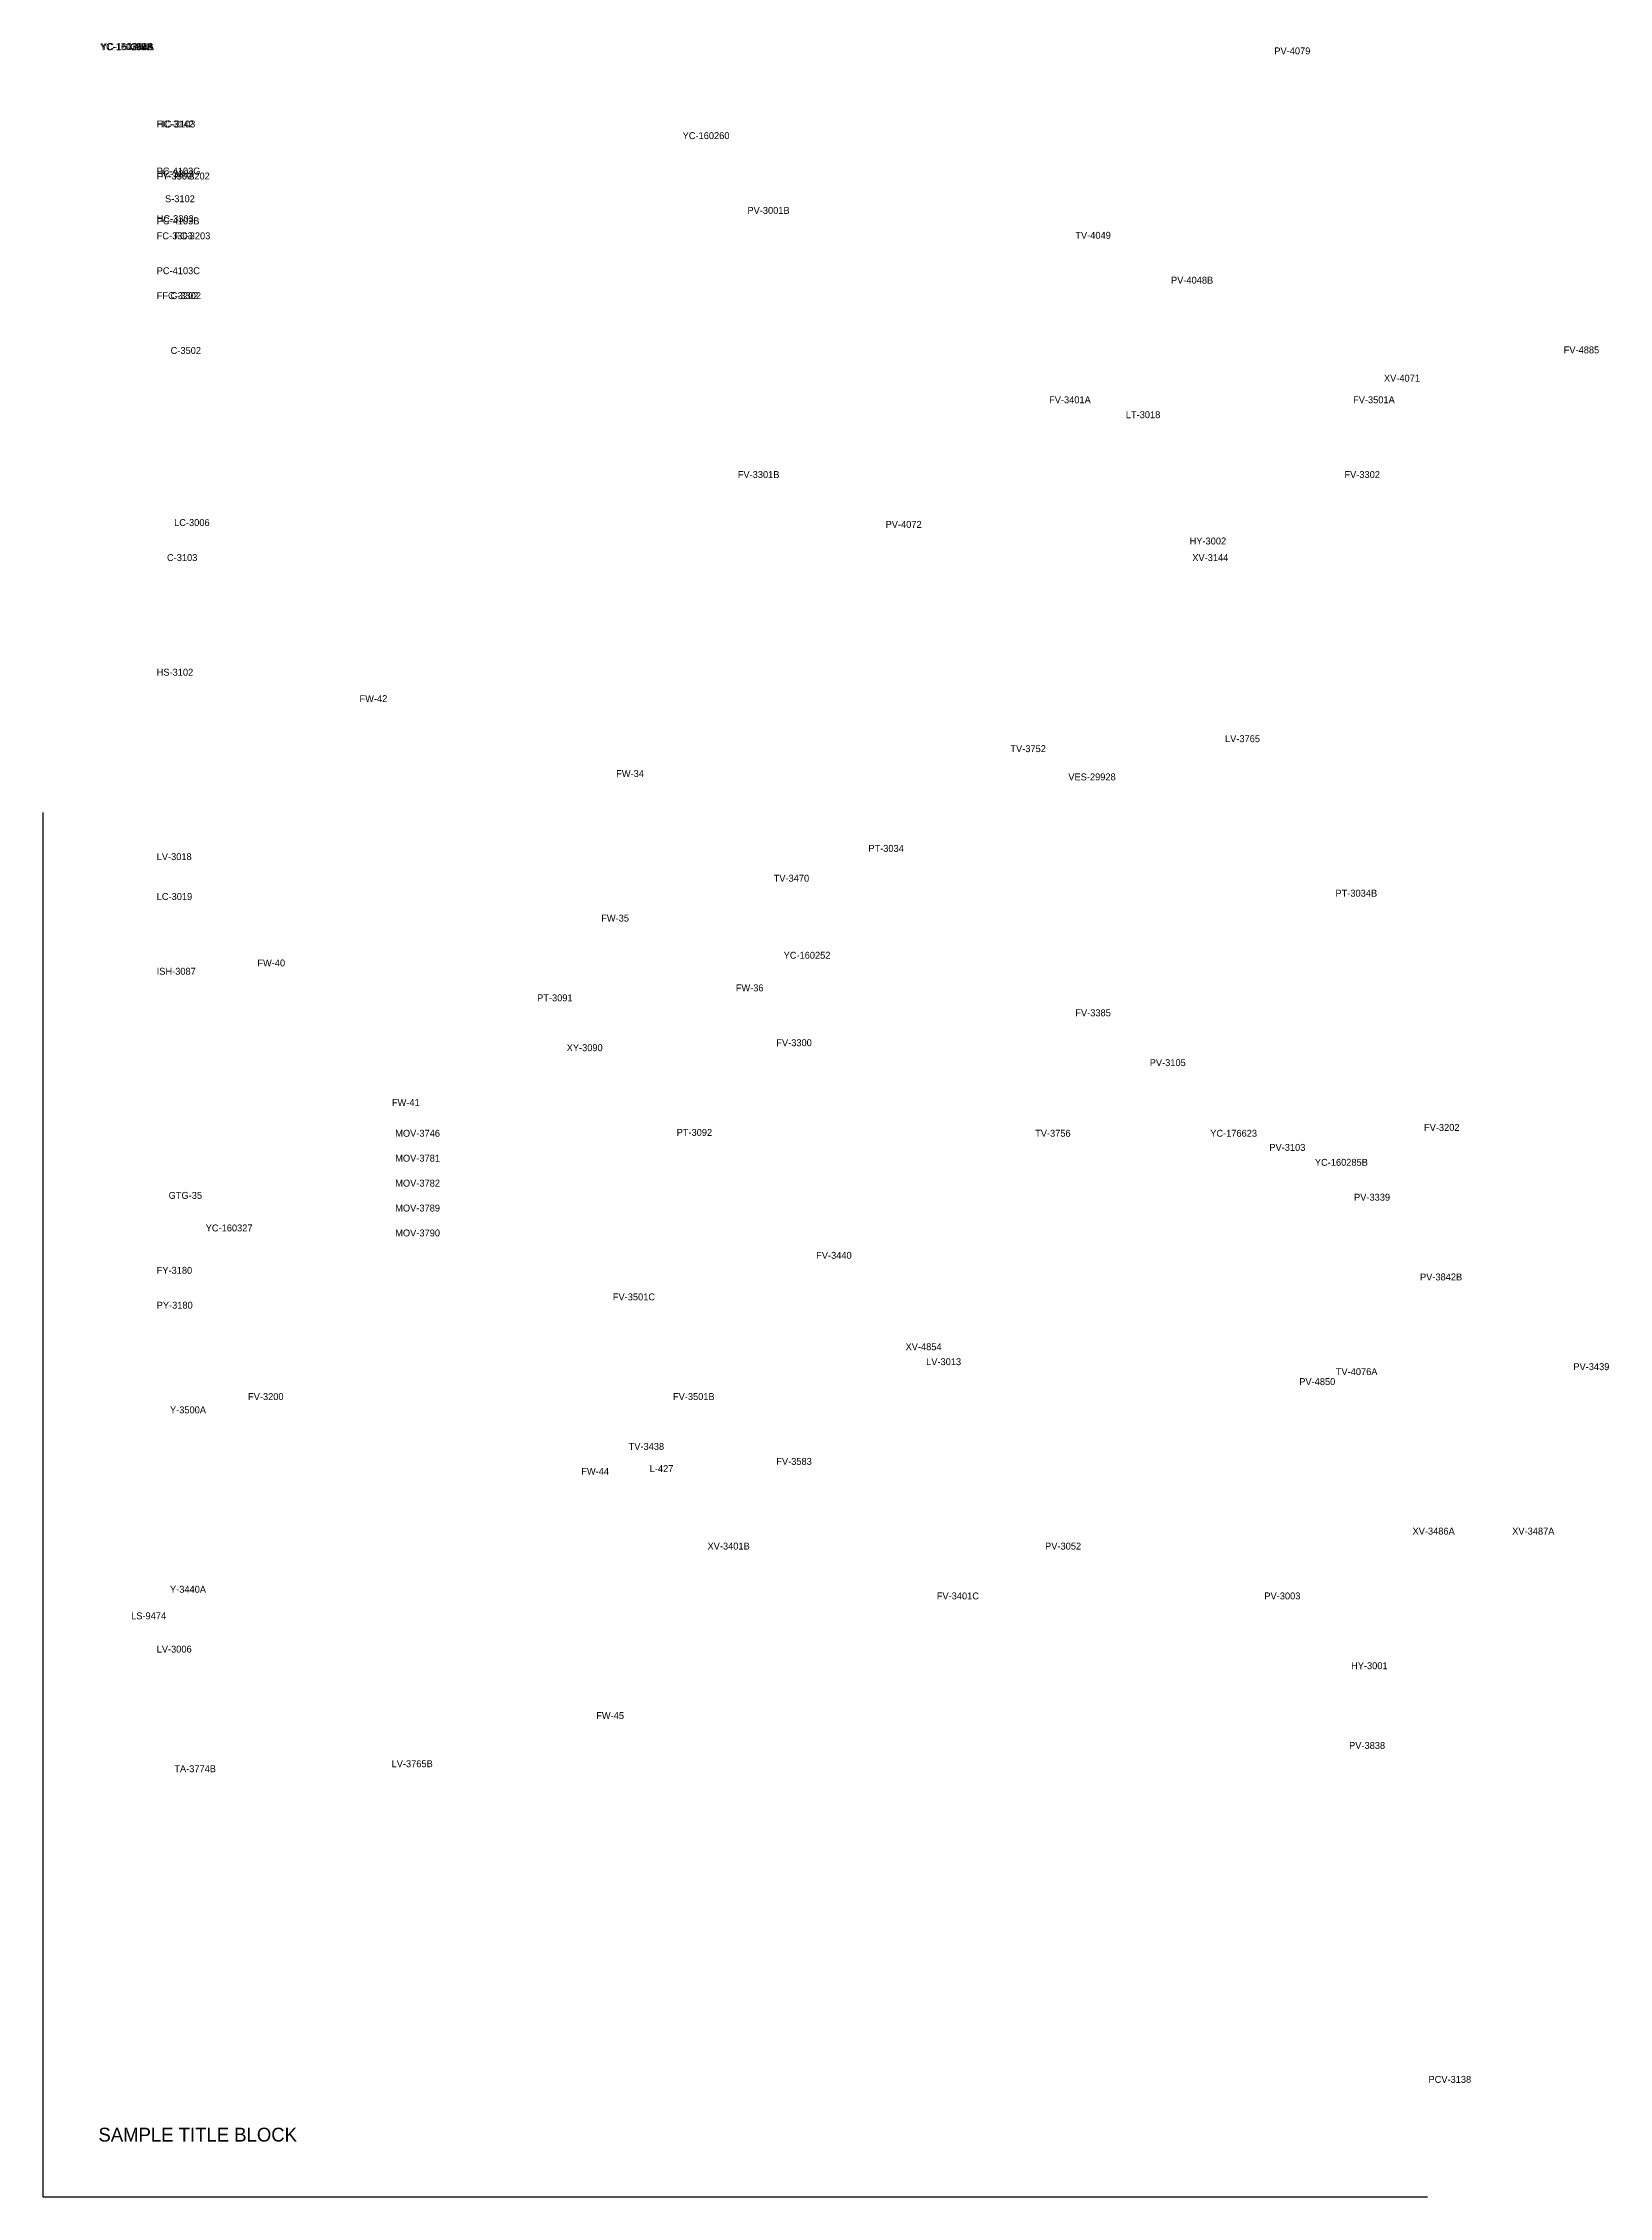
# Model space of a CAD drawing. Header units: metres. Extents: x 0 to 1151, y 0 to 778.
# Drawn here: x 0 to 566, y 0 to 778 of the extents above; entities that cross this region are included whole.
import ezdxf

# ---------------------------------------------------------------- set-up
doc = ezdxf.new("R2010")
doc.units = ezdxf.units.M
doc.layers.add('REVIEW', color=1, linetype='Continuous')

msp = doc.modelspace()

# ---------------------------------------------------------------- linework, layer by layer
for q in [(0, 500), (500, 0)]:
    msp.add_line((0, 0), q)

# ---------------------------------------------------------------- texts
msp.add_text('SAMPLE TITLE BLOCK', height=5).set_placement((20, 20))
at = {"layer": 'REVIEW', "char_height": 2.5, "attachment_point": 1}
for s, insert in [('YC-160250', (20.52, 777.84)), ('YC-160290A', (20.52, 777.84)), ('YC-160297', (20.52, 777.84)), ('YC-160298', (20.52, 777.84)), ('YC-160299', (20.52, 777.84)), ('YC-160300', (20.52, 777.84)), ('YC-160301', (20.52, 777.84)), ('YC-160312', (20.52, 777.84)), ('YC-160315B', (20.52, 777.84)), ('YC-160315C', (20.52, 777.84)), ('YC-160319', (20.52, 777.84)), ('YC-160322', (20.52, 777.84)), ('YC-160356A', (20.52, 777.84)), ('YC-160344A', (20.94, 777.84)), ('YC-160253A', (20.52, 777.78)), ('YC-160254A', (20.52, 777.78)), ('YC-160257', (20.52, 777.78)), ('YC-160258', (20.52, 777.78)), ('YC-160259', (20.52, 777.78)), ('YC-160262', (20.52, 777.78)), ('YC-160263A', (20.52, 777.78)), ('YC-160264', (20.52, 777.78)), ('YC-160265', (20.52, 777.78)), ('YC-160266', (20.52, 777.78)), ('YC-160267', (20.52, 777.78)), ('YC-160268', (20.52, 777.78)), ('YC-160269', (20.52, 777.78)), ('YC-160270', (20.52, 777.78)), ('YC-160270A', (20.52, 777.78)), ('YC-160271', (20.52, 777.78)), ('YC-160272', (20.52, 777.78)), ('YC-160273', (20.52, 777.78)), ('YC-160274', (20.52, 777.78)), ('YC-160275', (20.52, 777.78)), ('YC-160276', (20.52, 777.78)), ('YC-160277', (20.52, 777.78)), ('YC-160277A', (20.52, 777.78)), ('YC-160278', (20.52, 777.78)), ('YC-160279', (20.52, 777.78)), ('YC-160280', (20.52, 777.78)), ('YC-160281', (20.52, 777.78)), ('YC-160282', (20.52, 777.78)), ('YC-160283', (20.52, 777.78)), ('YC-160285A', (20.52, 777.78)), ('YC-160286A', (20.52, 777.78)), ('YC-160287', (20.52, 777.78)), ('YC-160289', (20.52, 777.78)), ('YC-160290B', (20.52, 777.78)), ('YC-160291', (20.52, 777.78)), ('YC-160292', (20.52, 777.78)), ('YC-160293', (20.52, 777.78)), ('YC-160295', (20.52, 777.78)), ('YC-160296', (20.52, 777.78)), ('YC-160315F', (20.52, 777.78)), ('YC-160318', (20.52, 777.78)), ('YC-160321', (20.52, 777.78)), ('YC-160334', (20.52, 777.78)), ('YC-160335', (20.52, 777.78)), ('YC-160336', (20.52, 777.78)), ('YC-160337', (20.52, 777.78)), ('YC-160339', (20.52, 777.78)), ('YC-160342', (20.52, 777.78)), ('YC-160343', (20.52, 777.78)), ('YC-160345', (20.52, 777.78)), ('YC-160346', (20.52, 777.78)), ('YC-160348', (20.52, 777.78)), ('YC-160356', (20.52, 777.78)), ('YC-160356B', (20.52, 777.78)), ('YC-160357', (20.52, 777.78)), ('YC-169147', (20.52, 777.78)), ('YC-174212', (20.52, 777.78)), ('YC-176619', (20.52, 777.78)), ('YC-176620B', (20.52, 777.78)), ('YC-176620C', (20.52, 777.78)), ('YC-176621', (20.52, 777.78)), ('YC-176622', (20.52, 777.78)), ('YC-176625', (20.52, 777.78)), ('YC-176626', (20.52, 777.78)), ('YC-176629', (20.52, 777.78)), ('YC-182885', (20.52, 777.78)), ('YC-182886', (20.52, 777.78)), ('YC-182887', (20.52, 777.78)), ('YC-182889', (20.52, 777.78)), ('PV-4079', (444.72, 776.3)), ('FIC-3103', (41.04, 749.9)), ('HC-3142', (41.04, 749.9)), ('YC-160260', (231, 745.7)), ('PC-4103G', (41.04, 732.91)), ('HC-3203', (41.04, 731.9)), ('FY-3302', (41.04, 731.11)), ('FY-3502', (41.04, 731.11)), ('FY-3202', (47.4, 731.11)), ('HC-3303', (41.04, 715.7)), ('S-3102', (44.04, 722.9)), ('PV-3001B', (254.4, 718.7)), ('PC-4103B', (41.04, 714.91)), ('FC-3303', (41.04, 709.51)), ('FC-3203', (47.4, 709.51)), ('TV-4049', (372.84, 709.7)), ('PC-4103C', (41.04, 696.91)), ('PV-4048B', (407.4, 693.5)), ('FFC-3202', (41.04, 687.91)), ('C-3302', (46.08, 687.91)), ('C-3502', (46.08, 668.11)), ('FV-4885', (549.24, 668.3)), ('XV-4071', (484.32, 658.1)), ('FV-3401A', (363.36, 650.3)), ('FV-3501A', (473.16, 650.3)), ('LT-3018', (391.08, 644.9)), ('FV-3301B', (250.92, 623.3)), ('FV-3302', (470.04, 623.3)), ('LC-3006', (47.33, 605.96)), ('PV-4072', (304.32, 605.3)), ('HY-3002', (414.12, 599.3)), ('C-3103', (44.76, 593.3)), ('XV-3144', (415.08, 593.3)), ('HS-3102', (41.04, 551.9)), ('FW-42', (114.3, 542.36)), ('TV-3752', (349.38, 524.3)), ('LV-3765', (426.9, 527.9)), ('FW-34', (207, 515.3)), ('VES-29928', (370.32, 514.1)), ('LV-3018', (41.04, 485.3)), ('PT-3034', (298.08, 488.3)), ('TV-3470', (263.88, 477.5)), ('LC-3019', (41.04, 470.9)), ('PT-3034B', (466.8, 472.1)), ('FW-35', (201.6, 463.1)), ('ISH-3087', (41.04, 443.9)), ('FW-40', (77.4, 446.9)), ('YC-160252', (267.48, 449.68)), ('FW-36', (250.2, 437.9)), ('PT-3091', (178.44, 434.3)), ('FV-3385', (372.84, 428.9)), ('XY-3090', (189.12, 416.3)), ('FV-3300', (264.84, 418.1)), ('PV-3105', (399.72, 410.9)), ('FW-41', (126, 396.5)), ('MOV-3746', (127.2, 385.39)), ('PT-3092', (228.84, 385.7)), ('TV-3756', (358.32, 385.39)), ('YC-176623', (421.56, 385.39)), ('FV-3202', (498.78, 387.5)), ('MOV-3781', (127.2, 376.39)), ('PV-3103', (442.92, 380.3)), ('YC-160285B', (459.36, 374.9)), ('MOV-3782', (127.2, 367.39)), ('GTG-35', (45.36, 362.96)), ('MOV-3789', (127.2, 358.39)), ('PV-3339', (473.52, 362.3)), ('YC-160327', (58.74, 351.2)), ('MOV-3790', (127.2, 349.39)), ('FY-3180', (41.04, 335.9)), ('FV-3440', (279.24, 341.3)), ('PV-3842B', (497.34, 333.5)), ('PY-3180', (41.04, 323.3)), ('FV-3501C', (205.8, 326.3)), ('XV-4854', (311.52, 308.3)), ('LV-3013', (318.96, 302.9)), ('PV-4850', (453.72, 295.7)), ('TV-4076A', (466.92, 299.3)), ('PV-3439', (552.72, 301.1)), ('FV-3200', (74.04, 290.3)), ('FV-3501B', (227.52, 290.3)), ('Y-3500A', (45.84, 285.5)), ('TV-3438', (211.49, 272.3)), ('FV-3583', (264.84, 266.9)), ('FW-44', (194.4, 263.3)), ('L-427', (219.1, 264.28)), ('XV-3486A', (494.64, 241.7)), ('XV-3487A', (530.64, 241.7)), ('XV-3401B', (240, 236.3)), ('PV-3052', (361.92, 236.3)), ('Y-3440A', (45.84, 220.7)), ('FV-3401C', (322.8, 218.3)), ('PV-3003', (441.12, 218.3)), ('LS-9474', (31.8, 211.1)), ('LV-3006', (41.04, 199.1)), ('HY-3001', (472.44, 193.1)), ('FW-45', (199.8, 175.1)), ('PV-3838', (471.72, 164.3)), ('TA-3774B', (47.4, 155.9)), ('LV-3765B', (125.88, 157.7)), ('PCV-3138', (500.4, 43.7))]:
    msp.add_mtext(s, dxfattribs=dict(at, insert=insert))

doc.saveas('drawing.dxf')
